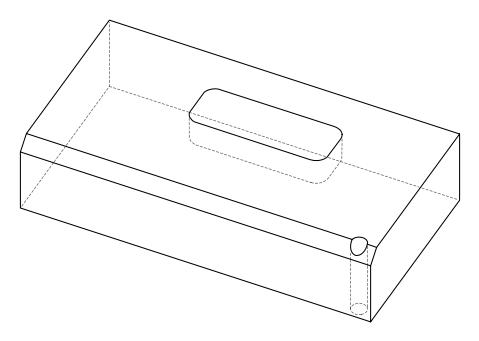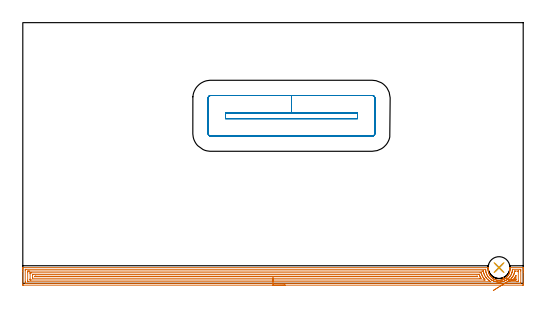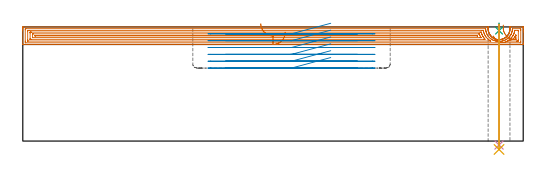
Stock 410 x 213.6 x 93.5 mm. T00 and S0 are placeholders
(PLAN: 5 operations, 4 tool changes, 28.1 min)
(1 AREA_MILL | FG_CHAMFER_SURFACE | UGT0205_001 | 19.55 min | 42503 mm3)
(2 MILL_RECTANGULAR_POCKET | POCKET_RECTANGULAR_STRAIGHT | NXT0201_007 | Follow Part, ap 6.25, ae 75% | 7.75 min | 309993 mm3)
(3 SPOT_DRILL | STEP1HOLE | NXT0321_9005460120000 | 0.05 min | 98 mm3)
(4 DRILL_THROUGH_HOLE_INTO_CENTER | STEP1HOLE | NXT0301_065 | 0.4 min | 6260 mm3)
(5 DRILL_TO_ENLARGE_THROUGH_HOLE | STEP1HOLE | UGT0301_249 | 0.41 min | 16455 mm3)
(TOOL UGT0205_001 | Chamfer Mill 20 x 3 x 45 deg. | D20 FL50 Z2)
(TOOL NXT0201_007 | ENDMILL 25mm [R216.25-25050GCK54P 1620] | D25 R3 FL54 Z5)
(TOOL NXT0321_9005460120000 | NC Spot Drill, 142deg, 12mm, Carbide, Uncoated | D12 PA142 FL30 Z2)
(TOOL NXT0301_065 | Carbide Drill 9.4mm [860.1-0940-075A1-MM 2214] | D9.4 PA140 FL98 Z2)
(TOOL UGT0301_249 | Twist Drill 17.9 mm | D17.9 PA118 FL130 Z2)
(OP 1 AREA_MILL)
G17 G21 G94 G90
T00 M6
G54
G17 G0 G90 X215. Y-1.5 S1061 M3
G43 Z103.5 H0
Z89.1
G94 G1 X214.962 Z88.228 F250.
X214.848 Z87.364
X214.659 Z86.512
X214.397 Z85.68
X214.063 Z84.874
X213.66 Z84.1
X213.191 Z83.364
X212.66 Z82.672
X212.071 Z82.029
X211.428 Z81.44
X210.736 Z80.908
X210. Z80.44
X209.226 Z80.037
X208.42 Z79.703
X207.588 Z79.441
X206.736 Z79.252
X205.872 Z79.138
X205. Z79.1
X0.633
X0.28 Y-1.497 Z79.102
X0.01 Y-1.492 Z79.106
X0. Y-1.219 Z79.379
Y9.695 Z90.29
Y11.103 Z91.7
Y11.471 Z92.066
Y12.207 Z92.807
Y12.452 Z93.051
X0.007 Y12.861 Z93.453
X0.01 Y12.897 Z93.488
X0.185 Y12.9 Z93.5
X381.194
X381.366 Y12.897 Z93.488
X381.364 Y12.863 Z93.455
X381.355 Y12.76 Z93.354
X381.335 Y12.559 Z93.159
X381.285 Y12.058 Z92.658
X381.269 Y11.767 Z92.367
X381.26 Y11.617 Z92.216
X381.261 Y11.175 Z91.774
X381.283 Y10.733 Z91.331
X381.298 Y10.583 Z91.181
X381.327 Y10.292 Z90.89
X381.393 Y9.85 Z90.447
X381.424 Y9.695 Z90.292
X381.48 Y9.411 Z90.008
X381.56 Y9.075 Z89.674
X381.646 Y8.8 Z89.4
X381.733 Y8.525 Z89.125
X381.896 Y8.081 Z88.68
X382.084 Y7.642 Z88.241
X382.262 Y7.279 Z87.877
X382.395 Y7.032 Z87.628
X382.454 Y6.921 Z87.519
X382.553 Y6.759 Z87.358
X382.667 Y6.588 Z87.184
X382.791 Y6.398 Z86.998
X382.848 Y6.311 Z86.911
X382.97 Y6.144 Z86.744
X383.165 Y5.876 Z86.474
X383.306 Y5.7 Z86.296
X383.348 Y5.647 Z86.244
X383.43 Y5.554 Z86.153
X383.646 Y5.314 Z85.913
X383.957 Y4.992 Z85.592
X384.242 Y4.725 Z85.325
X384.315 Y4.664 Z85.264
X384.623 Y4.411 Z85.008
X385.015 Y4.109 Z84.708
X385.074 Y4.068 Z84.667
X385.136 Y4.025 Z84.624
X385.579 Y3.747 Z84.343
X385.666 Y3.698 Z84.293
X386.03 Y3.49 Z84.088
X386.113 Y3.448 Z84.047
X386.305 Y3.353 Z83.952
X386.563 Y3.228 Z83.823
X386.66 Y3.184 Z83.782
X386.742 Y3.148 Z83.747
X386.924 Y3.076 Z83.675
X387.369 Y2.918 Z83.518
X387.818 Y2.781 Z83.379
X388.264 Y2.67 Z83.268
X388.712 Y2.581 Z83.18
X388.797 Y2.571 Z83.166
X389.158 Y2.519 Z83.114
X389.561 Y2.482 Z83.076
X389.606 Y2.477 Z83.071
X389.691 Y2.473 Z83.067
X389.854 Y2.465 Z83.062
X389.977 Y2.459 Z83.055
X389.997 Y2.458
X390.055 Z83.054
X390.098 Z83.053
X390.277 Y2.457 Z83.052
X390.316 Y2.456 Z83.055
X390.444 Y2.457 Z83.053
X390.585 Y2.468 Z83.059
X390.819 Y2.481 Z83.079
X390.947 Y2.489 Z83.087
X391.07 Y2.503 Z83.101
X391.394 Y2.539 Z83.136
X391.48 Y2.553 Z83.149
X391.65 Y2.579 Z83.178
X391.731 Y2.593 Z83.191
X391.842 Y2.61 Z83.209
X391.952 Y2.634 Z83.233
X392.288 Y2.706 Z83.303
X392.374 Y2.73 Z83.325
X392.485 Y2.759 Z83.357
X392.692 Y2.815 Z83.412
X392.736 Y2.827 Z83.424
X392.821 Y2.856 Z83.45
X393.055 Y2.931 Z83.529
X393.182 Y2.972 Z83.57
X393.836 Y3.226 Z83.825
X394.076 Y3.338 Z83.935
X394.163 Y3.385 Z83.981
X394.526 Y3.575 Z84.175
X394.552 Y3.59 Z84.19
X394.97 Y3.835 Z84.434
X395.057 Y3.893 Z84.492
X395.38 Y4.109 Z84.708
X395.864 Y4.476 Z85.074
X396.159 Y4.73 Z85.326
X396.399 Y4.95 Z85.55
X396.443 Y4.992 Z85.592
X396.7 Y5.256 Z85.852
X396.758 Y5.315 Z85.912
X397.229 Y5.876 Z86.474
X397.652 Y6.449 Z87.049
X397.845 Y6.758 Z87.358
X398.091 Y7.197 Z87.796
X398.188 Y7.39 Z87.989
X398.313 Y7.642 Z88.241
X398.546 Y8.171 Z88.771
X398.67 Y8.525 Z89.124
X398.805 Y8.967 Z89.562
X398.871 Y9.226 Z89.819
X398.918 Y9.411 Z90.005
X399.007 Y9.85 Z90.447
X399.073 Y10.291 Z90.891
X399.082 Y10.378 Z90.978
X399.117 Y10.732 Z91.332
X399.139 Y11.174 Z91.774
Y11.616 Z92.216
X399.118 Y12.058 Z92.658
X399.089 Y12.359 Z92.959
X399.071 Y12.558 Z93.158
X399.039 Y12.797 Z93.396
X399.038 Y12.871 Z93.469
X399.076 Y12.886 Z93.486
X399.082 Y12.887 Z93.487
X399.091 Y12.888 Z93.488
X399.131 Y12.891 Z93.491
X399.529 Y12.898 Z93.498
X409.815 Y12.9 Z93.5
X409.99 Y12.897 Z93.488
X409.993 Y12.861 Z93.453
X410. Y12.451 Z93.051
Y12.207 Z92.807
Y11.471 Z92.066
Y10.215 Z90.812
Y8.808 Z89.403
Y-0.331 Z80.266
X409.996 Y-0.959 Z79.639
X409.992 Y-1.492 Z79.106
X409.907 Y-1.495 Z79.103
X409.367 Y-1.5 Z79.1
X205.
Y-0.086 Z80.514
X2.421 Y-0.085 Z80.515
X2.01 Y-0.071 Z80.529
X2.003 Y0.344 Z80.944
X2.001 Y0.817 Z81.417
X2. Y1.235 Z81.835
X2.001 Y10.583 Z91.183
X2.003 Y10.999 Z91.599
X2.01 Y11.471 Z92.071
X2.407 Y11.485 Z92.085
X2.421
X378.944
X378.958
X379.251 Y11.471 Z92.071
X379.265 Y11.167 Z91.767
X379.303 Y10.583 Z91.183
X379.339 Y10.205 Z90.805
X379.415 Y9.695 Z90.295
X379.524 Y9.134 Z89.734
X379.606 Y8.808 Z89.408
X379.853 Y8.019 Z88.619
X379.889 Y7.92 Z88.52
X379.911 Y7.862 Z88.462
X380.277 Y7.032 Z87.632
X380.436 Y6.716 Z87.316
X380.747 Y6.15 Z86.75
X380.75 Y6.145 Z86.745
X380.759 Y6.132 Z86.732
X381.377 Y5.256 Z85.856
X381.641 Y4.921 Z85.521
X382.149 Y4.368 Z84.968
X382.536 Y3.987 Z84.587
X383.128 Y3.48 Z84.08
X383.43 Y3.246 Z83.846
X383.633 Y3.096 Z83.696
X384.189 Y2.727 Z83.327
X384.325 Y2.644 Z83.244
X384.345 Y2.632 Z83.232
X384.416 Y2.593 Z83.193
X384.937 Y2.312 Z82.912
X385.219 Y2.172 Z82.772
X385.51 Y2.032 Z82.632
X385.99 Y1.828 Z82.428
X386.113 Y1.781 Z82.381
X386.146 Y1.77 Z82.37
X386.335 Y1.705 Z82.305
X387.008 Y1.495 Z82.095
X387.297 Y1.418 Z82.018
X387.902 Y1.279 Z81.879
X388.114 Y1.238 Z81.838
X388.625 Y1.157 Z81.757
X388.797 Y1.133 Z81.733
X389.434 Y1.072 Z81.672
X389.691 Y1.06 Z81.66
X390.353 Y1.048 Z81.648
X390.585 Y1.051 Z81.651
X391.202 Y1.092 Z81.692
X391.48 Y1.123 Z81.723
X391.997 Y1.191 Z81.791
X392.374 Y1.254 Z81.854
X392.748 Y1.333 Z81.933
X393.268 Y1.463 Z82.063
X393.46 Y1.514 Z82.114
X394.065 Y1.705 Z82.305
X394.163 Y1.742 Z82.342
X394.775 Y1.985 Z82.585
X395.057 Y2.109 Z82.709
X395.382 Y2.27 Z82.87
X395.952 Y2.574 Z83.174
X395.964 Y2.581 Z83.181
X395.983 Y2.593 Z83.193
X396.509 Y2.927 Z83.527
X396.846 Y3.156 Z83.756
X397.033 Y3.294 Z83.894
X397.275 Y3.48 Z84.08
X397.529 Y3.691 Z84.291
X397.74 Y3.873 Z84.473
X398.253 Y4.368 Z84.968
X398.44 Y4.562 Z85.162
X398.635 Y4.783 Z85.383
X398.849 Y5.044 Z85.644
X399.017 Y5.256 Z85.856
X399.234 Y5.549 Z86.149
X399.529 Y5.96 Z86.56
X399.601 Y6.073 Z86.673
X399.642 Y6.144 Z86.744
X399.921 Y6.642 Z87.242
X400.121 Y7.032 Z87.632
X400.22 Y7.234 Z87.834
X400.424 Y7.681 Z88.281
X400.491 Y7.853 Z88.453
X400.514 Y7.92 Z88.52
X400.707 Y8.526 Z89.126
X400.787 Y8.808 Z89.408
X400.893 Y9.23 Z89.83
X400.985 Y9.695 Z90.295
X401.078 Y10.345 Z90.945
X401.101 Y10.583 Z91.183
X401.117 Y10.783 Z91.383
X401.149 Y11.471 Z92.071
X401.306 Y11.483 Z92.083
X401.318
X407.579 Y11.485 Z92.085
X407.99 Y11.471 Z92.071
X407.997 Y11.056 Z91.656
X407.999 Y10.583 Z91.183
X408. Y10.165 Z90.765
X407.999 Y0.817 Z81.417
X407.997 Y0.401 Z81.001
X407.99 Y-0.071 Z80.529
X407.593 Y-0.085 Z80.515
X407.579
X205. Y-0.086 Z80.514
Y1.328 Z81.928
X4.21 Y1.329 Z81.929
X4.084 Y1.331 Z81.931
X4.039 Y1.333 Z81.933
X4.019 Y1.335 Z81.935
X4.01 Y1.358 Z81.958
X4.005 Y1.496 Z82.096
X4.002 Y1.705 Z82.305
X4. Y1.913 Z82.513
Y2.593 Z83.193
Y9.016 Z89.616
X4.005 Y9.695 Z90.295
X4.009 Y9.895 Z90.495
X4.03 Y10.065 Z90.665
X4.21 Y10.067 Z90.667
X4.727 Y10.07 Z90.67
X5.104 Y10.071 Z90.671
X5.62 Y10.072 Z90.672
X376.275 Y10.071 Z90.671
X376.791
X377.169 Y10.067 Z90.667
X377.295 Y10.065 Z90.665
X377.331 Y10.062 Z90.662
X377.345 Y9.995 Z90.595
X377.364 Y9.89 Z90.49
X377.397 Y9.695 Z90.295
X377.445 Y9.422 Z90.022
X377.578 Y8.808 Z89.408
X377.73 Y8.251 Z88.851
X377.843 Y7.92 Z88.52
X378.064 Y7.299 Z87.899
X378.178 Y7.032 Z87.632
X378.264 Y6.834 Z87.434
X378.605 Y6.144 Z86.744
X378.958 Y5.53 Z86.13
X379.142 Y5.256 Z85.856
X379.539 Y4.679 Z85.279
X379.781 Y4.368 Z84.968
X379.853 Y4.279 Z84.879
X380.588 Y3.48 Z84.08
X380.747 Y3.322 Z83.922
X381.13 Y2.97 Z83.57
X381.563 Y2.593 Z83.193
X381.641 Y2.528 Z83.128
X381.944 Y2.292 Z82.892
X382.536 Y1.889 Z82.489
X382.82 Y1.705 Z82.305
X383.43 Y1.336 Z81.936
X383.431 Y1.332 Z81.932
X382.914 Y1.329 Z81.929
X205. Y1.328 Z81.928
Y2.743 Z83.343
X6.742
X6.107 Y2.745 Z83.345
X6.036 Y2.747 Z83.347
X6.017 Y2.749 Z83.349
X6.01 Y2.762 Z83.362
X6.007 Y2.816 Z83.416
X6.003 Y3.037 Z83.637
X6. Y3.479 Z84.079
Y7.918 Z88.518
X6.003 Y8.363 Z88.963
X6.007 Y8.584 Z89.184
X6.01 Y8.638 Z89.238
X6.019 Y8.651 Z89.251
X6.045 Y8.652 Z89.252
X6.152 Y8.655 Z89.255
X6.893 Y8.657 Z89.257
X7.045
X374.638
X375.381 Y8.652 Z89.252
X375.539 Y8.65 Z89.25
X375.573 Y8.63 Z89.23
X375.587 Y8.603 Z89.203
X375.79 Y7.92 Z88.52
X375.993 Y7.312 Z87.912
X376.102 Y7.032 Z87.632
X376.275 Y6.598 Z87.198
X376.487 Y6.144 Z86.744
X376.677 Y5.745 Z86.345
X376.958 Y5.256 Z85.856
X377.169 Y4.897 Z85.497
X377.534 Y4.368 Z84.968
X377.755 Y4.056 Z84.656
X378.064 Y3.643 Z84.243
X378.196 Y3.48 Z84.08
X378.8 Y2.75 Z83.35
X378.064 Y2.744 Z83.344
X377.912 Y2.743 Z83.343
X205.
Y4.157 Z84.757
X8.
Y6.821 Z87.421
X8.003 Y7.032 Z87.632
X8.008 Y7.201 Z87.801
X8.011 Y7.236 Z87.836
X8.115 Y7.239 Z87.839
X8.256 Y7.242 Z87.842
X8.469 Y7.243 Z87.843
X8.682
X373.379
X373.592 Y7.242 Z87.842
X373.805 Y7.239 Z87.839
X373.939 Y7.236 Z87.836
X373.974 Y7.159 Z87.759
X374.027 Y7.032 Z87.632
X374.303 Y6.326 Z86.926
X374.382 Y6.144 Z86.744
X374.486 Y5.911 Z86.511
X374.808 Y5.256 Z85.856
X375.2 Y4.547 Z85.147
X375.381 Y4.249 Z84.849
X375.424 Y4.164 Z84.764
X375.381 Y4.162 Z84.762
X374.699 Y4.157 Z84.757
X374.486
X205.
Y5.571 Z86.171
X10.153
X10.067 Y5.573 Z86.173
X10.024 Y5.576 Z86.176
X10.011 Y5.578 Z86.178
X10.009 Y5.588 Z86.188
X10.003 Y5.72 Z86.32
X10.01 Y5.801 Z86.401
X10.013 Y5.822 Z86.422
X10.044 Y5.823 Z86.423
X10.211 Y5.827 Z86.427
X10.471 Y5.828 Z86.428
X10.788 Y5.829 Z86.429
X371.803
X372.122 Y5.827 Z86.427
X372.379 Y5.823 Z86.423
X372.416 Y5.822 Z86.422
X372.432 Y5.792 Z86.392
X372.478 Y5.7 Z86.3
X372.506 Y5.635 Z86.235
X372.52 Y5.597 Z86.197
X372.524 Y5.581 Z86.181
X372.508 Y5.578 Z86.178
X372.377 Y5.574 Z86.174
X372.12 Y5.572 Z86.172
X205. Y5.571 Z86.171
X204.128 Z86.209
X203.263 Z86.323
X202.412 Z86.512
X201.58 Z86.774
X200.774 Z87.108
X200. Z87.511
X199.264 Z87.98
X198.572 Z88.511
X197.929 Z89.1
X197.34 Z89.743
X196.808 Z90.435
X196.34 Z91.171
X195.937 Z91.945
X195.603 Z92.751
X195.341 Z93.583
X195.152 Z94.435
X195.038 Z95.3
X195. Z96.171
G0 Z103.5
X385.523 Y-5.828
Z86.091
G1 X385.897 Y-5.594 Z85.339
X386.326 Y-5.326 Z84.628
X386.806 Y-5.025 Z83.964
X387.333 Y-4.696 Z83.352
X387.903 Y-4.339 Z82.797
X388.512 Y-3.958 Z82.302
X389.156 Y-3.555 Z81.871
X389.828 Y-3.135 Z81.509
X390.525 Y-2.699 Z81.217
X391.241 Y-2.251 Z80.997
X391.97 Y-1.795 Z80.853
X392.707 Y-1.333 Z80.783
X393.447 Y-0.871 Z80.79
X394.183 Y-0.41 Z80.873
X394.911 Y0.045 Z81.031
X395.623 Y0.491 Z81.263
X396.316 Y0.925 Z81.568
X396.984 Y1.342 Z81.942
X397.124 Y1.428 Z82.028
X397.584 Y1.705 Z82.305
X397.68 Y1.764 Z82.364
X397.74 Y1.803 Z82.403
X398.213 Y2.124 Z82.724
X398.635 Y2.437 Z83.037
X398.832 Y2.593 Z83.193
X399.209 Y2.91 Z83.51
X399.529 Y3.204 Z83.804
X399.812 Y3.48 Z84.08
X400.114 Y3.788 Z84.388
X400.424 Y4.141 Z84.741
X400.527 Y4.266 Z84.866
X400.608 Y4.368 Z84.968
X400.914 Y4.769 Z85.369
X401.269 Y5.256 Z85.856
X401.318 Y5.326 Z85.926
X401.622 Y5.843 Z86.443
X401.793 Y6.144 Z86.744
X401.934 Y6.42 Z87.02
X402.212 Y6.984 Z87.584
X402.227 Y7.017 Z87.617
X402.233 Y7.032 Z87.632
X402.476 Y7.658 Z88.258
X402.562 Y7.92 Z88.52
X402.692 Y8.331 Z88.931
X402.818 Y8.808 Z89.408
X402.874 Y9.038 Z89.638
X403. Y9.695 Z90.295
X403.016 Y9.785 Z90.385
X403.028 Y9.855 Z90.455
X403.047 Y9.959 Z90.559
X403.068 Y10.063 Z90.663
X403.107 Y10.064 Z90.664
X403.625 Y10.069 Z90.669
X405.79 Y10.07 Z90.67
X405.916
X405.961 Y10.068 Z90.668
X405.985 Y10.065 Z90.665
X405.99 Y10.063 Z90.663
X405.993 Y10.042 Z90.642
X405.998 Y9.904 Z90.504
X405.999 Y9.695 Z90.295
X406. Y9.487 Z90.087
Y2.384 Z82.984
X405.995 Y1.705 Z82.305
X405.991 Y1.505 Z82.105
X405.97 Y1.335 Z81.935
X405.79 Y1.333 Z81.933
X405.273 Y1.33 Z81.93
X404.895 Y1.329 Z81.929
X404.516 Y1.328 Z81.928
X397.224 Y1.329 Z81.929
X397.146 Y1.331 Z81.931
X397.038 Y1.335 Z81.935
X396.984 Y1.342 Z81.942
X401.556 Y2.753 Z83.353
X401.789 Y3.012 Z83.612
X402.212 Y3.5 Z84.1
X402.592 Y3.992 Z84.592
X402.874 Y4.368 Z84.968
X402.971 Y4.503 Z85.103
X403.107 Y4.697 Z85.297
X403.321 Y5.044 Z85.644
X403.448 Y5.256 Z85.856
X403.572 Y5.472 Z86.072
X403.646 Y5.608 Z86.208
X403.922 Y6.144 Z86.744
X403.936 Y6.17 Z86.77
X403.95 Y6.195 Z86.795
X403.972 Y6.229 Z86.829
X404. Y6.145 Z86.745
Y6.144 Z86.744
Y4.369 Z84.969
X403.999 Y3.48 Z84.08
X403.997 Y3.037 Z83.637
X403.993 Y2.816 Z83.416
X403.99 Y2.762 Z83.362
X403.981 Y2.749 Z83.349
X403.955 Y2.748 Z83.348
X403.848 Y2.745 Z83.345
X403.107 Y2.743 Z83.343
X402.955
X402.212
X402.061
X401.642 Y2.747 Z83.347
X401.574 Y2.75 Z83.35
X401.556 Y2.753 Z83.353
X400.722 Y2.913 Z83.552
X399.908 Y3.069 Z83.824
X399.12 Y3.22 Z84.167
X398.365 Y3.365 Z84.578
X397.647 Y3.502 Z85.056
X396.974 Y3.631 Z85.595
X396.349 Y3.751 Z86.191
X395.777 Y3.861 Z86.841
X395.264 Y3.959 Z87.54
X394.812 Y4.046 Z88.281
X394.425 Y4.12 Z89.059
X394.106 Y4.181 Z89.869
X393.858 Y4.229 Z90.704
X393.682 Y4.262 Z91.558
X393.58 Y4.282 Z92.424
X393.552 Y4.287 Z93.296
X393.6 Y4.278 Z94.167
X393.721 Y4.255 Z95.03
G0 Z103.5
M5
M2
(OP 2 MILL_RECTANGULAR_POCKET)
G17 G21 G94 G90
T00 M6
G54
G17 G0 G90 X252.308 Y139.65 S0 M3
G43 Z103.501 H1
Z96.501
G94 G1 X220.15 Z87.884 F250.
X166.05 F500.
Y134.95
X274.25
Y139.65
X220.15
Y153.9
X154.
G3 X151.8 Y151.7 R2.2
G1 Y122.9
G3 X154. Y120.7 R2.2
G1 X286.3
G3 X288.5 Y122.9 R2.2
G1 Y151.7
G3 X286.3 Y153.9 R2.2
G1 X220.15
X219.15
G0 X252.308 Y139.65 Z90.884
G1 X220.15 Z82.267 F250.
X166.05 F500.
Y134.95
X274.25
Y139.65
X220.15
Y153.9
X154.
G3 X151.8 Y151.7 R2.2
G1 Y122.9
G3 X154. Y120.7 R2.2
G1 X286.3
G3 X288.5 Y122.9 R2.2
G1 Y151.7
G3 X286.3 Y153.9 R2.2
G1 X220.15
X219.15
G0 X252.308 Y139.65 Z85.267
G1 X220.15 Z76.65 F250.
X166.05 F500.
Y134.95
X274.25
Y139.65
X220.15
Y153.9
X154.
G3 X151.8 Y151.7 R2.2
G1 Y122.9
G3 X154. Y120.7 R2.2
G1 X286.3
G3 X288.5 Y122.9 R2.2
G1 Y151.7
G3 X286.3 Y153.9 R2.2
G1 X220.15
X219.15
G0 X252.308 Y139.65 Z79.65
G1 X220.15 Z71.034 F250.
X166.05 F500.
Y134.95
X274.25
Y139.65
X220.15
Y153.9
X154.
G3 X151.8 Y151.7 R2.2
G1 Y122.9
G3 X154. Y120.7 R2.2
G1 X286.3
G3 X288.5 Y122.9 R2.2
G1 Y151.7
G3 X286.3 Y153.9 R2.2
G1 X220.15
X219.15
G0 X252.308 Y139.65 Z74.034
G1 X220.15 Z65.417 F250.
X166.05 F500.
Y134.95
X274.25
Y139.65
X220.15
Y153.9
X154.
G3 X151.8 Y151.7 R2.2
G1 Y122.9
G3 X154. Y120.7 R2.2
G1 X286.3
G3 X288.5 Y122.9 R2.2
G1 Y151.7
G3 X286.3 Y153.9 R2.2
G1 X220.15
X219.15
G0 X252.308 Y139.65 Z68.417
G1 X220.15 Z59.8 F250.
X166.05 F500.
Y134.95
X274.25
Y139.65
X220.15
Y153.9
X154.
G3 X151.8 Y151.7 R2.2
G1 Y122.9
G3 X154. Y120.7 R2.2
G1 X286.3
G3 X288.5 Y122.9 R2.2
G1 Y151.7
G3 X286.3 Y153.9 R2.2
G1 X220.15
X219.15
G0 Z103.501
M5
M2
(OP 3 SPOT_DRILL)
G17 G21 G94 G90
T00 M6
G54
G17 G0 G90 X390.2 Y12.9 S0 M3
G43 Z103.5 H0
G94 G81 G98 Z90.5 F250. R96.5
G80
M5
M2
(OP 4 DRILL_THROUGH_HOLE_INTO_CENTER)
G17 G21 G94 G90
T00 M6
G54
G17 G0 G90 X390.2 Y12.9 S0 M3
G43 Z103.5 H1
G94 G73 G98 Z-3.211 F250. Q8.792 R95.5
G80
M5
M2
(OP 5 DRILL_TO_ENLARGE_THROUGH_HOLE)
G17 G21 G94 G90
T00 M6
G54
G17 G0 G90 X390.2 Y12.9 S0 M3
G43 Z103.5 H0
G94 G73 G98 Z-6.878 F250. Q16.73 R95.5
G80
M5
M2
